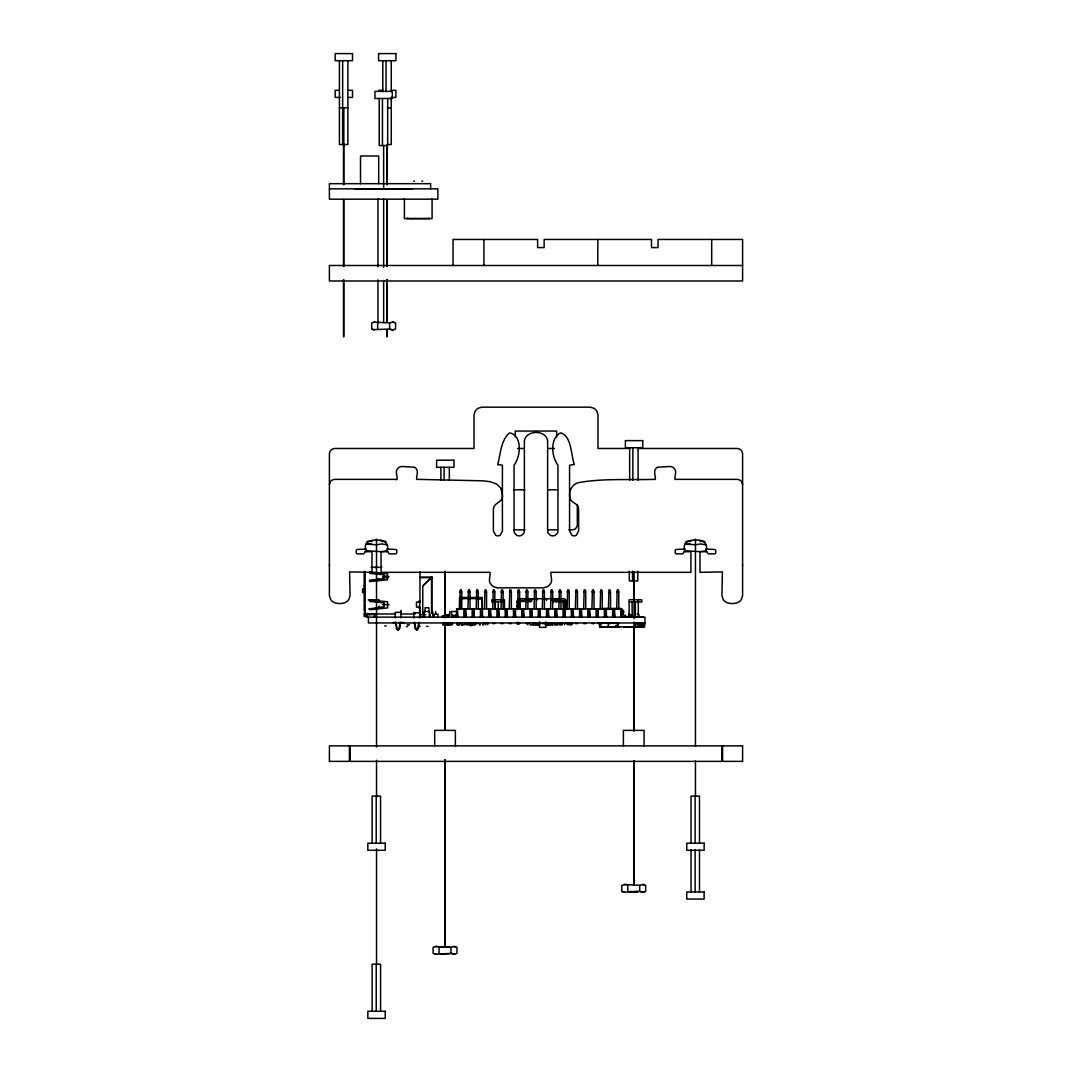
<?xml version="1.0" encoding="UTF-8"?>
<svg xmlns="http://www.w3.org/2000/svg" width="1072" height="1072" viewBox="0 0 1072 1072"><rect width="100%" height="100%" fill="white"/><g stroke="black" fill="none" stroke-linecap="round" stroke-linejoin="round"><path stroke-width="1.5" d="M366.195 551.678C362.564 541.373 370.564 539.739 378.068 540.1C384.808 539.524 389.846 544.429 386.845 551.678M366.195 544.147L376.513 544.764L381.686 543.919L386.845 544.764M459.861 599.382C461.067 595.858 458.695 599.717 460.344 599.382L460.183 597.868M462.782 598.725L462.782 597.854M481.837 599.476L481.328 597.787L479.05 597.854L479.05 598.725L481.489 598.725L481.489 597.854L482.199 598.725L482.293 609.352L482.293 597.519L459.526 597.519L459.526 609.352L459.834 598.029M530.439 600.575L530.332 601.325M556.448 600.575L556.395 601.338M633.726 884.266L633.726 760.932M633.726 730.93L633.726 625.927M685.129 551.678C681.497 541.373 689.497 539.739 697.001 540.1C703.741 539.524 708.78 544.429 705.778 551.678M685.129 544.147L695.447 544.764L700.619 543.919L705.778 544.764M600.628 609.352L600.869 608.454M400.995 617.914L400.995 610.276M419.661 617.914L419.661 610.276M431.118 577.165L431.855 578.13L431.855 577.165L431.091 577.165L431.855 577.178L431.855 613.063M564.421 608.641L564.408 608.869A1.715 1.715 0 0 1 564.247 609.432M364.172 585.888L365.016 584.937M448.19 617.137L448.19 614.792L445.845 614.792L445.523 616.829M623.194 612.635L623.087 612.983A2.425 2.425 0 0 1 622.323 614.832L621.251 615.891M329.399 484.531L330.163 482.038A6.084 6.084 0 0 1 332.079 480.135L334.571 479.358L395.26 479.358C399.95 481.596 394.282 471.801 397.31 469.134A6.084 6.084 0 0 1 399.226 467.218L401.719 466.454L414.529 467.218A6.084 6.084 0 0 1 416.445 469.134C419.179 471.439 414.489 481.248 417.839 479.358L483.164 480.832L490.574 481.784L496.684 484.035L500.838 488.189L502.366 494.862L502.433 531.015L500.088 535.317A4.663 4.663 0 0 1 495.733 535.317L493.388 531.015L493.388 509.066C493.361 502.433 503.961 502.446 502.366 494.862L502.433 465.168L497.864 464.578M742.454 565.962L742.601 564.676M472.216 624.574L470.916 625.874L469.616 624.574M621.438 610.263L621.666 614.109M628.983 615.717L629.063 614.792L631.756 614.792L632.373 617.15L631.931 615.81M629.371 615.837L627.978 617.15L629.411 614.792M526.982 601.325L526.995 601.955M552.978 601.325L552.857 600.575M629.679 615.583L628.5 616.856M409.424 624.467L408.325 625.539L407.226 624.467M459.687 608.869L460.21 589.868L461.255 589.868L461.764 591.958L461.764 608.869M467.955 608.869L468.477 589.868L469.509 589.868L470.032 591.958L470.032 608.869M476.209 608.869L476.732 589.868L477.777 589.868L478.3 591.958L478.3 608.869M484.477 608.869L485 589.868L486.045 589.868L486.567 591.958L486.567 608.869M492.745 608.869L493.267 589.868L494.299 589.868L494.822 591.958L494.822 608.869M501.013 608.869L501.522 589.868L502.567 589.868L503.09 591.958L503.09 608.869M509.267 608.869L509.79 589.868L510.835 589.868L511.357 591.958L511.357 608.869M517.535 608.869L518.057 589.868L519.089 589.868L519.612 591.958L519.612 608.869M525.803 608.869L526.325 589.868L527.357 589.868L527.88 591.958L527.88 608.869M534.057 608.869L534.58 589.868L535.625 589.868L536.147 591.958L536.147 608.869M542.325 608.869L542.847 589.868L543.893 589.868L544.402 591.958L544.402 608.869M550.593 608.869L551.115 589.868L552.147 589.868L552.67 591.958L552.67 608.869M558.847 608.869L559.37 589.868L560.415 589.868L560.937 591.958L560.937 608.869M567.115 608.869L567.637 589.868L568.683 589.868L569.205 591.958L569.205 608.869M575.383 608.869L575.905 589.868L576.937 589.868L577.46 591.958L577.46 608.869M583.65 608.869L584.16 589.868L585.205 589.868L585.727 591.958L585.727 608.869M591.905 608.869L592.427 589.868L593.473 589.868L593.995 591.958L593.995 608.869M600.173 608.869L600.695 589.868L601.74 589.868L602.25 591.958L602.25 608.869M608.44 608.869L608.963 589.868L609.995 589.868L610.517 591.958L610.517 608.869M616.695 608.869L617.217 589.868L618.263 589.868L618.785 591.958L618.785 608.869M564.421 602.906L564.421 605.077M628.956 617.097L628.849 615.864M574.136 464.578L569.567 465.168L569.567 531.015L571.912 535.317A4.663 4.663 0 0 0 576.267 535.317L578.612 531.015L578.612 509.066C579.027 503.947 572.93 503.451 570.76 499.927C567.678 493.442 571.014 484.678 578.17 482.708C603.094 478.152 628.902 480.149 654.161 479.358C657.484 481.127 652.794 471.519 655.555 469.134A6.084 6.084 0 0 1 657.471 467.218L670.281 466.454L672.774 467.218A6.084 6.084 0 0 1 674.69 469.134C677.477 471.452 672.841 481.167 676.084 479.358L737.429 479.358L739.921 480.122A6.07 6.07 0 0 1 741.837 482.038L742.601 484.531M621.465 613.465L621.17 610.437M622.323 614.832L622.457 609.754M622.711 614.336L622.819 613.117M599.623 609.432A1.983 1.983 0 0 1 600.628 609.164L600.869 609.03M484.021 623.288L482.829 625.137L483.445 623.288M556.569 602.049L557.802 598.712L556.448 600.561L552.857 600.561M445.282 616.869C445.831 614.685 445.362 618.812 443.259 616.923M619.616 626.852L599.717 627.066L599.328 623.435L597.935 622.912L599.489 623.261L599.784 626.839L644.379 626.852L644.5 623.154M642.463 626.571L637.907 626.597L641.739 625.82L642.463 623.596M422.77 614.685L422.77 585.942L431.855 577.178M422.77 585.942L431.534 577.178L419.835 577.165M641.739 624.36L638.711 624.36L638.778 625.753M374.999 567.624L375.749 567.289M376.125 613.975L374.409 615.542L374.409 617.137M398.757 629.545L400.419 622.323L399.762 628.581L398.382 629.706M417.37 629.545L419.018 622.323L418.428 628.581L416.981 629.706M628.956 615.877L629.679 615.837M371.716 613.439L369.317 614.792L368.835 613.934M614.899 626.758L618.102 625.03L614.832 627.174M617.847 625.606L613.197 627.174M617.847 625.7L615.743 626.691M519.357 600.467L531.176 600.347M407.829 218.179L406.837 218.594L429.644 218.594L428.653 218.179M389.605 322.967L392.58 322.123L395.568 322.967L395.568 329.037L392.58 329.868L389.605 329.037L373.19 329.64L371.703 329.037L371.703 322.967L374.691 322.123L389.605 322.967L389.605 329.037M450.99 947.313L453.979 946.482L456.953 947.313L456.953 953.383L453.979 954.227L450.99 953.383L436.09 954.227L433.101 953.383L433.101 947.313L436.09 946.482L450.99 947.313L450.99 953.383M639.703 885.338L642.677 884.494L645.666 885.338L645.666 891.408L642.677 892.252L639.703 891.408L624.788 892.252L621.8 891.408L621.8 885.338L624.788 884.494L639.703 885.338L639.703 891.408M383.776 577.125L386.724 576.012M369.706 571.885L369.746 573.346L384.124 574.833L384.124 578.692L369.746 580.193L369.518 581.587L387.528 579.818L387.528 573.721L369.894 571.885M619.549 609.285L620.541 609.164M386.845 550.834L381.686 551.678L366.195 550.834M705.778 550.834L700.619 551.678L685.129 550.834M638.51 623.301L635.2 623.703M614.015 627.174L616.534 626.852M623.877 617.124L624.038 615.221M629.653 617.137L629.653 615.221M641.177 892.025L644.192 892.025M397.967 629.76L398.65 629.706M416.579 629.76L417.316 629.706M600.333 622.912L599.851 627.08M644.245 627.08L644.741 622.912M444.009 622.953L444.17 624.775M470.595 624.775L470.595 622.953M471.479 624.775L472.618 624.775M527.866 624.775L527.679 622.953M530.747 624.775L532.288 624.775M532.436 624.775L538.372 624.775M538.747 622.953L538.841 624.775M545.166 624.775L547.055 624.775M546.211 624.775L546.626 622.953M549.856 624.775L550.767 624.775M564.649 624.775L564.649 622.953M638.255 623.582L635.2 623.636M454.917 617.124L454.689 615.221L455.412 615.221M424.86 617.043L424.137 617.07L424.137 611.522L426.348 611.522M434.468 617.057L433.892 614.216L435.621 614.216L435.661 611.522M445.738 624.775L446.836 624.775M447.506 624.775L448.337 624.775L448.337 622.953M449.074 622.953L449.436 624.775M449.798 622.953L450.16 624.775M461.67 624.775L464.846 624.775L464.846 622.953M462.608 624.775L462.246 622.953M469.871 624.775L471.117 624.775M472.899 624.775L473.194 622.953M537.26 624.775L538.01 624.775M554.867 624.775L554.465 622.953M559.169 624.775L560.281 624.775M569.647 624.775L570.746 624.775M442.321 617.137L441.959 616.025L443.058 616.025L443.058 617.137M407.387 626.638L406.449 626.638M339.502 90.329L335.161 90.329L335.161 97.431L340.534 97.431M348.172 90.329L352.514 90.329L352.514 97.431L348.172 97.431M378.563 90.329L382.892 90.329M391.575 90.329L395.916 90.329L395.916 97.431L391.575 97.431M339.422 107.763L347.877 107.763M387.488 107.763L391.267 107.763M387.488 144.492L391.267 144.492L391.267 97.431M413.725 181.195L414.489 181.195M421.953 181.195L422.716 181.195M354.845 188.766L412.398 188.766M329.399 188.846L437.872 188.846L437.872 199.178L329.399 199.178L329.399 183.674L430.636 183.674L430.636 188.846M742.601 265.494L329.399 265.494L329.399 280.985L742.601 280.985L742.601 239.458L658.007 239.458L658.007 247.592L651.495 247.592L651.495 239.458L544.134 239.458L544.134 247.592L537.621 247.592L537.621 239.458L453.041 239.458L453.041 265.494M373.927 322.123L374.691 322.123M393.344 329.868L391.079 329.64M517.642 448.471L524.315 448.471M547.685 448.471L554.358 448.471M629.519 448.471L597.975 448.471L597.975 414.904L596.836 411.166A9.125 9.125 0 0 0 593.955 408.298L590.23 407.159L481.77 407.159L478.045 408.311A9.152 9.152 0 0 0 475.191 411.179L474.025 414.904L474.025 448.471L334.571 448.471L332.079 449.235A6.084 6.084 0 0 0 330.163 451.151L329.399 453.63L329.399 595.576L330.551 599.302A9.125 9.125 0 0 0 333.419 602.169C337.224 604.045 342.236 604.045 346.042 602.169A9.125 9.125 0 0 0 348.909 599.302L350.062 595.576L349.579 571.925L371.984 572.327L371.984 551.678L364.895 551.678L364.52 552.911A3.042 3.042 0 0 1 363.555 553.876L357.204 553.876A3.042 3.042 0 0 1 356.239 552.911L356.239 550.432A3.042 3.042 0 0 1 357.204 549.467L366.195 549.092M637.827 448.471L737.429 448.471L739.921 449.235A6.084 6.084 0 0 1 741.837 451.151L742.601 453.63L742.601 595.576L741.449 599.302A9.125 9.125 0 0 1 738.581 602.169C734.776 604.045 729.764 604.045 725.958 602.169A9.125 9.125 0 0 1 723.091 599.302L721.938 595.576L722.421 571.925L699.989 572.327L699.989 551.678L707.078 551.678L707.453 552.911A3.042 3.042 0 0 0 708.418 553.876L714.769 553.876A3.042 3.042 0 0 0 715.734 552.911L715.734 550.432A3.042 3.042 0 0 0 714.769 549.467L705.778 549.092M513.434 489.797L524.851 489.797M547.685 489.797L557.48 489.797M513.434 529.823L524.851 529.823M547.685 529.823L557.48 529.823M568.897 529.823L572.153 529.823A5.159 5.159 0 0 0 577.326 524.65L577.326 504.858M367.066 541.44L371.984 541.44M381.056 541.44L386.054 541.44M685.933 541.44L690.917 541.44M699.989 541.44L704.907 541.44M366.812 543.919L368.607 543.919M369.88 543.919L371.354 543.919M685.745 543.919L687.541 543.919M688.814 543.919L690.288 543.919M386.845 549.092L395.836 549.467A3.042 3.042 0 0 1 396.801 550.432L396.801 552.911A3.042 3.042 0 0 1 395.836 553.876L389.484 553.876A3.042 3.042 0 0 1 388.52 552.911L388.144 551.678L381.056 551.678L381.056 572.327L488.886 572.327C492.37 570.559 487.304 581.265 490.668 583.811A9.125 9.125 0 0 0 493.535 586.679L497.261 587.831L543.745 587.831L547.484 586.679A9.125 9.125 0 0 0 550.351 583.811C553.701 581.279 548.676 570.572 552.12 572.327L690.917 572.327L690.917 551.678L683.829 551.678L683.454 552.911A3.042 3.042 0 0 1 682.489 553.876L676.137 553.876A3.042 3.042 0 0 1 675.172 552.911L675.172 550.432A3.042 3.042 0 0 1 676.137 549.467L685.129 549.092M371.126 567.289L381.82 567.289M382.624 576.548L389.042 576.548M383.052 577.165L388.064 577.165M383.28 577.808L388.252 577.647M419.849 577.647L431.534 577.647M365.15 588.984L362.55 588.984L362.55 592.414L365.15 592.414M459.687 591.958L461.764 591.958M467.955 591.958L470.032 591.958M476.209 591.958L478.3 591.958M484.477 591.958L486.567 591.958M492.745 591.958L494.822 591.958M501.013 591.958L503.09 591.958M509.267 591.958L511.357 591.958M517.535 591.958L519.612 591.958M525.803 591.958L527.88 591.958M534.057 591.958L536.147 591.958M542.325 591.958L544.402 591.958M550.593 591.958L552.67 591.958M558.847 591.958L560.937 591.958M567.115 591.958L569.205 591.958M575.383 591.958L577.46 591.958M583.65 591.958L585.727 591.958M591.905 591.958L593.995 591.958M600.173 591.958L602.25 591.958M608.44 591.958L610.517 591.958M616.695 591.958L618.785 591.958M461.509 597.975L464.015 597.975M477.804 597.975L480.738 598.029A1.501 1.501 0 0 1 481.65 598.725L480.671 597.56M459.526 598.591L482.293 598.591L481.904 597.962M460.411 598.725L460.344 597.854M519.866 598.712L563.443 598.712A2.546 2.546 0 0 1 566.056 601.271L566.056 609.553M368.205 599.918L379.421 599.918M494.138 599.771L491.807 599.771L491.807 601.982L494.138 601.982M552.375 600.347L564.046 600.521L564.421 609.553M526.861 600.561L530.439 600.561M419.996 601.044L419.031 601.044L419.031 602.008M520.483 601.191L531.806 601.191M552.83 601.191L562.532 601.191M517.253 601.459L518.875 601.459M530.318 601.459L520.148 601.526L519.907 609.445M552.991 601.459L563.162 601.526L563.403 609.445M564.421 601.459L566.056 601.459M419.996 601.861L419.353 607.288M517.253 601.767L518.875 601.767M564.421 601.767L566.056 601.767M495.304 601.982L504.456 601.982M629.143 601.982L641.793 601.982L641.793 599.771L629.143 599.771L629.143 615.623M517.253 602.223L518.875 602.223M564.421 602.223L566.056 602.223M517.253 602.906L518.875 602.906M563.336 602.906L566.056 602.906M382.624 604.621L389.042 604.621M517.253 605.077L518.875 605.077M563.336 605.077L566.056 605.077M517.253 605.76L518.875 605.76M564.421 605.76L566.056 605.76M517.253 606.216L518.875 606.216M564.421 606.216L566.056 606.216M419.996 607.288L416.485 607.127L416.485 602.022L419.956 602.022L419.996 571.845M419.996 608.105L419.031 608.105L419.031 607.141M517.253 608.253L518.875 608.253M564.421 608.253L566.056 608.253M602.719 608.4L620.715 608.454L620.902 617.137M456.592 617.137L456.592 608.869L621.867 608.869L621.773 617.137M602.719 608.99L620.956 609.352M601.874 609.164L621.05 609.164A1.983 1.983 0 0 1 623.033 611.147L623.221 611.469M365.15 610.852L364.172 610.852L364.172 571.43M622.028 610.973C624.44 609.633 624.507 614.417 622.055 613.117M427.138 611.522L429.336 611.522L429.336 617.07M432.686 611.522L432.874 617.043M449.811 611.522L449.436 615.69M453.67 611.522L451.473 611.522L451.473 615.69M454.273 611.522L456.672 611.522M400.995 612.353L395.166 612.353L395.166 618.008M413.832 612.769L419.661 612.769M365.15 613.01L364.172 613.01L364.172 616.48M367.08 613.975L395.622 613.975M400.499 613.975L415.132 613.975M430.14 614.216L430.368 617.07M436.237 614.216L437.966 614.216L437.966 617.07M629.813 614.216L628.661 614.216L628.661 617.07M637.197 614.149L638.925 614.149L638.925 617.016M366.343 614.671L374.959 614.524M419.969 614.685L425.798 614.685M446.314 615.221L446.22 617.137M447.506 615.221L447.841 617.137M448.217 615.221L448.913 615.221M452.464 615.221L451.808 617.137M452.719 615.221L453.402 615.221L453.175 617.124M455.627 615.221L456.35 615.221M625.351 615.221L625.686 617.137L625.445 615.221M630.939 615.221L631.287 617.137M448.31 615.596L445.711 615.596L445.845 617.137M628.929 615.596L631.864 615.609M419.608 616.655L424.901 616.655M620.782 616.494L627.267 617.137M636.996 616.681L640.332 617.137M640.239 616.856L642.865 616.856M392.888 622.51L395.943 622.51M398.69 622.51L404.492 622.51M518.714 624.132L517.414 624.132L517.253 622.51L518.875 622.51M600.923 623.14L600.079 623.408L600.333 626.852M602.089 623.14L617.338 623.14M635.508 623.14L644.741 623.14M459.687 623.596L461.764 623.596M467.955 623.596L470.032 623.596M476.209 623.596L478.3 623.596M484.477 623.596L486.567 623.596M492.745 623.596L494.822 623.596M501.013 623.596L503.09 623.596M509.267 623.596L511.357 623.596M517.535 623.596L519.612 623.596M525.803 623.596L527.88 623.596M534.057 623.596L536.147 623.596M542.325 623.596L544.402 623.596M550.593 623.596L552.67 623.596M558.847 623.596L560.937 623.596M567.115 623.596L569.205 623.596M575.383 623.596L577.46 623.596M583.65 623.596L585.727 623.596M591.905 623.596L593.995 623.596M600.173 623.596L602.25 623.596M608.44 623.596L610.517 623.596M616.695 623.596L618.785 623.596M518.553 623.931L517.575 623.931L517.253 622.51M443.848 624.775L442.736 624.775L442.736 622.953M444.103 624.775L445.336 624.775M447.238 624.775L448.619 624.775M449.007 624.775L452.397 624.775L452.397 622.953M457.945 624.775L456.846 624.775L456.846 622.953M458.347 624.775L459.446 624.775L459.446 622.953M467.647 624.775L466.494 624.775L466.494 622.953M467.995 624.775L469.094 624.775M473.02 624.775L474.079 624.775M474.4 624.775L475.499 624.775L475.499 622.953M485.562 624.775L485.375 622.953M487.787 624.775L487.974 622.953M530.104 624.775L530.292 622.953M538.76 624.775L539.859 624.775M547.457 624.775L548.81 624.775L548.81 622.953M552.643 624.775L550.445 624.775L550.405 622.953M554.76 624.775L555.604 624.775M555.966 624.775L557.587 624.775M560.669 624.775L561.54 624.775M562.425 624.775L562.237 622.953M638.711 625.82L641.739 625.82M384.727 625.914L386.201 625.914M418.683 626.41L420.144 626.41M426.576 626.41L428.05 626.41M623.904 626.852L633.565 626.852M542.271 627.348L539.524 627.375L539.524 621.814M543.249 627.348L545.983 627.375L545.983 621.814M624.025 884.494L626.289 884.722M629.478 891.542L637.987 891.542M629.586 891.783L637.88 891.783M642.677 892.252L643.441 892.252M435.326 946.482L437.59 946.71M440.887 946.938L449.181 946.938M440.887 953.758L449.181 953.758M454.742 954.227L452.464 954M632.038 616.896L632.842 617.15L631.917 616.815M448.284 615.609L449.262 617.15L448.485 615.81M631.81 615.864L631.127 615.596M447.922 615.851L448.538 616.936M545.434 624.775L546.037 624.775M552.308 624.775L553.005 624.775M537.246 624.775L538.131 624.775M533.642 624.775L533.36 622.953M535.544 624.775L535.008 622.953M547.591 624.775L547.685 622.953M469.965 624.775L470.005 622.953M446.676 624.775L446.609 622.953M375.749 613.975L375.079 613.72M600.333 627.08L599.717 626.825M416.164 629.706L416.901 629.76M397.565 629.706L398.235 629.76M392.58 322.123L394.094 322.35M374.691 329.868L371.703 329.037M642.677 884.494L644.192 884.722M624.788 892.252L621.8 891.408M453.979 946.482L455.479 946.71M434.575 954L436.09 954.227M416.499 629.706L415.052 628.581L414.435 623.314M397.819 629.706L396.439 628.581L395.715 622.323M416.11 629.545L414.462 622.323M397.444 629.545L395.782 622.323M458.575 624.52L459.004 625.137L459.124 624.373M631.609 615.864L631.408 614.792M631.971 615.864L632.225 617.097L632.065 601.982M613.653 608.869L614.765 617.137L614.591 608.869M588.863 608.869L589.975 617.137L589.788 608.869M564.073 608.869L565.185 617.137L564.998 608.869M539.283 608.869L540.395 617.137L540.208 608.869M514.493 608.869L515.605 617.137L515.418 608.869M489.703 608.869L490.815 617.137L490.628 608.869M464.913 608.869L466.012 617.137L465.838 608.869M456.645 608.869L457.757 617.137L457.57 608.869M329.399 564.676L329.546 565.962M629.291 615.596L629.773 617.124M574.19 464.216C571.028 454.809 571.483 435.527 560.535 432.887C549.762 438.354 551.41 456.752 557.949 465.168L557.949 531.015L557.601 532.931L555.269 535.317A6.003 6.003 0 0 1 550.298 535.317L547.98 532.931L547.618 531.015L547.618 440.632C545.876 429.671 526.245 429.859 524.382 440.632L524.382 531.015L524.02 532.931L521.702 535.317A6.003 6.003 0 0 1 516.731 535.317L514.399 532.931L514.051 531.015L514.051 465.168C520.737 456.98 522.68 435.232 509.602 432.887C501.12 439.533 500.463 453.912 497.81 464.216A1.688 1.688 0 0 0 497.904 464.725M606.323 608.869L606.497 617.137L605.399 608.869L605.345 617.137M598.055 608.869L598.243 617.137L597.131 608.869L597.077 617.137M581.533 608.869L581.707 617.137L580.609 608.869L580.555 617.137M573.265 608.869L573.453 617.137L572.341 608.869L572.287 617.137M556.743 608.869L556.917 617.137L555.805 608.869L555.765 617.137M548.475 608.869L548.663 617.137L547.551 608.869L547.497 617.137M531.953 608.869L532.127 617.137L531.015 608.869L530.975 617.137M523.685 608.869L523.86 617.137L522.761 608.869L522.707 617.137M507.15 608.869L507.337 617.137L506.225 608.869L506.185 617.137M498.895 608.869L499.07 617.137L497.971 608.869L497.917 617.137M482.36 608.869L482.547 617.137L481.435 608.869L481.382 617.137M474.105 608.869L474.28 617.137L473.167 608.869L473.127 617.137M722.568 745.871L722.568 761.375M721.938 745.871L721.938 761.375M711.687 239.458L711.687 265.494M699.48 843.182L699.48 796.121L691.038 796.121L691.038 843.182M699.48 849.774L699.48 891.971M695.447 539.162L695.447 544.174M695.447 544.764L695.447 746.326M695.447 761.08L695.447 796.456M695.138 796.121L695.138 843.182M695.138 849.774L695.138 891.971M691.038 849.774L691.038 891.971M644.058 745.871L644.058 730.38L623.408 730.38L623.408 745.871M642.463 622.912L642.463 627.08M642.168 622.912L642.168 625.003L644.379 625.003L644.379 627.08L634.517 626.852M638.296 599.771L638.296 617.137M638.095 447.734L638.095 480.189M637.773 571.202L637.773 580.93L629.318 580.93L629.318 571.202M637.907 622.912L637.907 627.08M635.629 622.912L635.629 627.066M635.361 601.982L635.361 617.137M634.061 571.805L634.061 618.691M634.061 622.041L634.061 730.863M634.061 760.999L634.061 884.896M633.726 580.93L633.726 599.261M632.869 447.734L632.869 480.189M632.547 571.202L632.547 580.93M629.639 447.734L629.639 480.189M627.763 885.338L627.763 891.408M617.526 623.341L617.526 627.08M613.613 608.869L613.613 617.137M612.635 608.869L612.635 617.137M608.199 622.912L608.199 627.08M604.367 608.869L604.367 617.137M600.561 622.912L600.628 627.08M597.814 239.458L597.814 265.494M596.112 608.869L596.112 617.137M588.823 608.869L588.823 617.137M587.845 608.869L587.845 617.137M579.577 608.869L579.577 617.137M572.247 622.953C573.024 625.418 570.197 625.458 571.376 622.953M571.309 608.869L571.309 617.137M568.763 622.953L568.763 624.775M567.262 622.953L567.262 624.775M564.033 608.869L564.033 617.137M563.055 608.869L563.055 617.137M557.922 598.712L557.922 600.347M557.48 622.953L557.48 624.775L557.065 622.953M556.663 436.974L556.663 431.051L515.23 431.065L515.337 436.974M556.314 601.137L556.314 601.955M554.787 608.869L554.787 617.137M554.626 598.712L554.626 600.347M552.991 598.739L552.991 601.955M551.504 598.712L551.504 600.347M550.07 622.953L550.07 624.775M548.556 622.953L548.556 624.775M546.519 598.712L546.519 600.347M546.519 608.869L546.519 617.137M539.229 608.869L539.229 617.137M538.265 608.869L538.265 617.137M537.608 622.953L537.608 624.775M536.791 598.712L536.791 600.347M531.806 598.712L531.806 600.347M530.318 598.739L530.318 601.955M529.997 608.869L529.997 617.137M528.684 598.712L528.684 600.347M521.729 608.869L521.729 617.137M517.253 609.553L517.253 601.271A2.546 2.546 0 0 1 518.272 599.221M514.439 608.869L514.439 617.137M513.461 608.869L513.461 617.137M505.207 608.869L505.207 617.137M504.456 609.566L504.456 599.771L495.304 599.771L495.304 609.566M498.239 601.982L498.239 609.566M496.939 608.869L496.939 617.137M489.649 608.869L489.649 617.137M488.671 608.869L488.671 617.137M483.941 239.458L483.941 265.494M480.417 608.869L480.417 617.137M480.256 623.85L479.8 625.164L479.8 623.85M472.149 608.869L472.149 617.137M464.859 608.869L464.859 617.137M463.881 608.869L463.881 617.137M462.032 623.85L461.576 625.164L461.67 622.953M460.236 600.91L460.236 609.07M459.982 609.151L459.982 599.476A1.501 1.501 0 0 1 460.424 598.417M455.359 745.871L455.359 730.38L434.696 730.38L434.696 745.871M449.342 467.285L449.342 480.269M445.027 617.887L445.027 571.121L445.014 616.279M445.027 622.899L445.027 729.777L445.014 624.641M445.027 759.847L445.027 946.884M445.014 759.927L445.014 947.005M444.558 617.137L444.558 616.025L443.46 616.025L443.259 617.137M444.13 467.285L444.13 480.269M440.887 467.285L440.887 480.269M439.064 947.313L439.064 953.383M432.083 198.762L432.083 218.594L404.399 218.594L404.399 198.762M431.534 577.165L431.534 613.358M428.867 611.831L428.867 607.77L425.102 607.77L425.102 611.831M419.996 607.141L419.996 617.137M413.832 612.353L413.832 618.008M391.267 60.702L391.267 91.535M387.675 98.49L387.675 145.551L379.22 145.551L379.22 98.49M387.233 144.492L387.233 184.598M387.233 199.633L387.233 266.459M387.233 279.832L387.233 321.6M387.233 329.948L387.233 336.635M386.778 144.519L386.778 184.612M386.778 199.647L386.778 266.472M386.778 279.832L386.778 321.6M386.778 329.962L386.778 336.635M386.054 60.702L386.054 91.535M383.642 145.551L383.642 188.86M383.642 198.856L383.642 267.156M383.642 280.475L383.642 322.123M382.811 60.702L382.811 91.535M382.449 98.49L382.449 145.551M380.56 843.182L380.56 796.121L372.105 796.121L372.105 843.182M380.573 1011.298L380.573 964.237L372.118 964.237L372.118 1011.298M378.697 183.674L378.697 155.989L360.514 155.989L360.514 183.674M377.96 198.776L377.96 266.66M377.96 279.899L377.96 322.953M377.666 322.967L377.666 329.037M376.513 539.162L376.513 544.161M376.513 544.764L376.54 746.943M376.54 760.316L376.54 797.086M376.54 848.903L376.54 964.237M376.205 796.121L376.205 843.182M376.218 964.237L376.218 1011.298M368.433 617.137L368.433 622.953L644.969 622.953L644.969 617.137L366.343 617.137L366.343 613.8M366.825 613.358L366.825 617.137M365.15 571.43L365.15 616.48M350.062 745.871L350.062 761.375M349.432 745.871L349.432 761.375M347.877 60.702L347.877 144.492L339.422 144.492L339.422 60.702M343.831 107.763L343.831 184.612M343.831 199.647L343.831 266.472M343.831 279.832L343.831 336.635M343.496 144.492L343.496 184.598M343.496 199.633L343.496 266.459M343.496 279.832L343.496 336.635M342.651 60.702L342.651 144.492M566.056 608.682A3.337 3.337 0 0 1 565.976 609.432M517.334 609.432A3.337 3.337 0 0 1 517.253 608.682M379.367 606.229A3.484 3.484 0 0 1 378.845 606.377M379.367 578.8A3.484 3.484 0 0 1 376.701 578.719M369.09 608.896L369.894 609.74L387.528 607.904L387.528 601.794L369.518 600.025L369.746 601.432L384.124 602.92L384.124 606.779L369.09 608.896M618.129 626.772L609.405 627.08L618.129 626.772M608.199 626.812L600.561 626.812L608.199 626.825M352.514 53.6L335.161 53.6L335.161 60.702L352.514 60.702L352.514 53.6M395.916 53.6L378.563 53.6L378.563 60.702L395.916 60.702L395.916 53.6M392.312 91.388L374.959 91.388L374.959 98.49L392.312 98.49L392.312 91.388M642.731 440.619L625.378 440.619L625.378 447.734L642.731 447.734L642.731 440.619M453.979 460.183L436.626 460.183L436.626 467.285L453.979 467.285L453.979 460.183M742.601 745.871L329.399 745.871L329.399 761.375L742.601 761.375L742.601 745.871M385.196 843.182L367.843 843.182L367.843 850.284L385.196 850.284L385.196 843.182M704.13 843.182L686.777 843.182L686.777 850.284L704.13 850.284L704.13 843.182M704.13 891.971L686.777 891.971L686.777 899.073L704.13 899.073L704.13 891.971M385.21 1011.298L367.857 1011.298L367.857 1018.4L385.21 1018.4L385.21 1011.298M525.508 600.347L525.508 598.712L525.387 600.347"/></g></svg>
